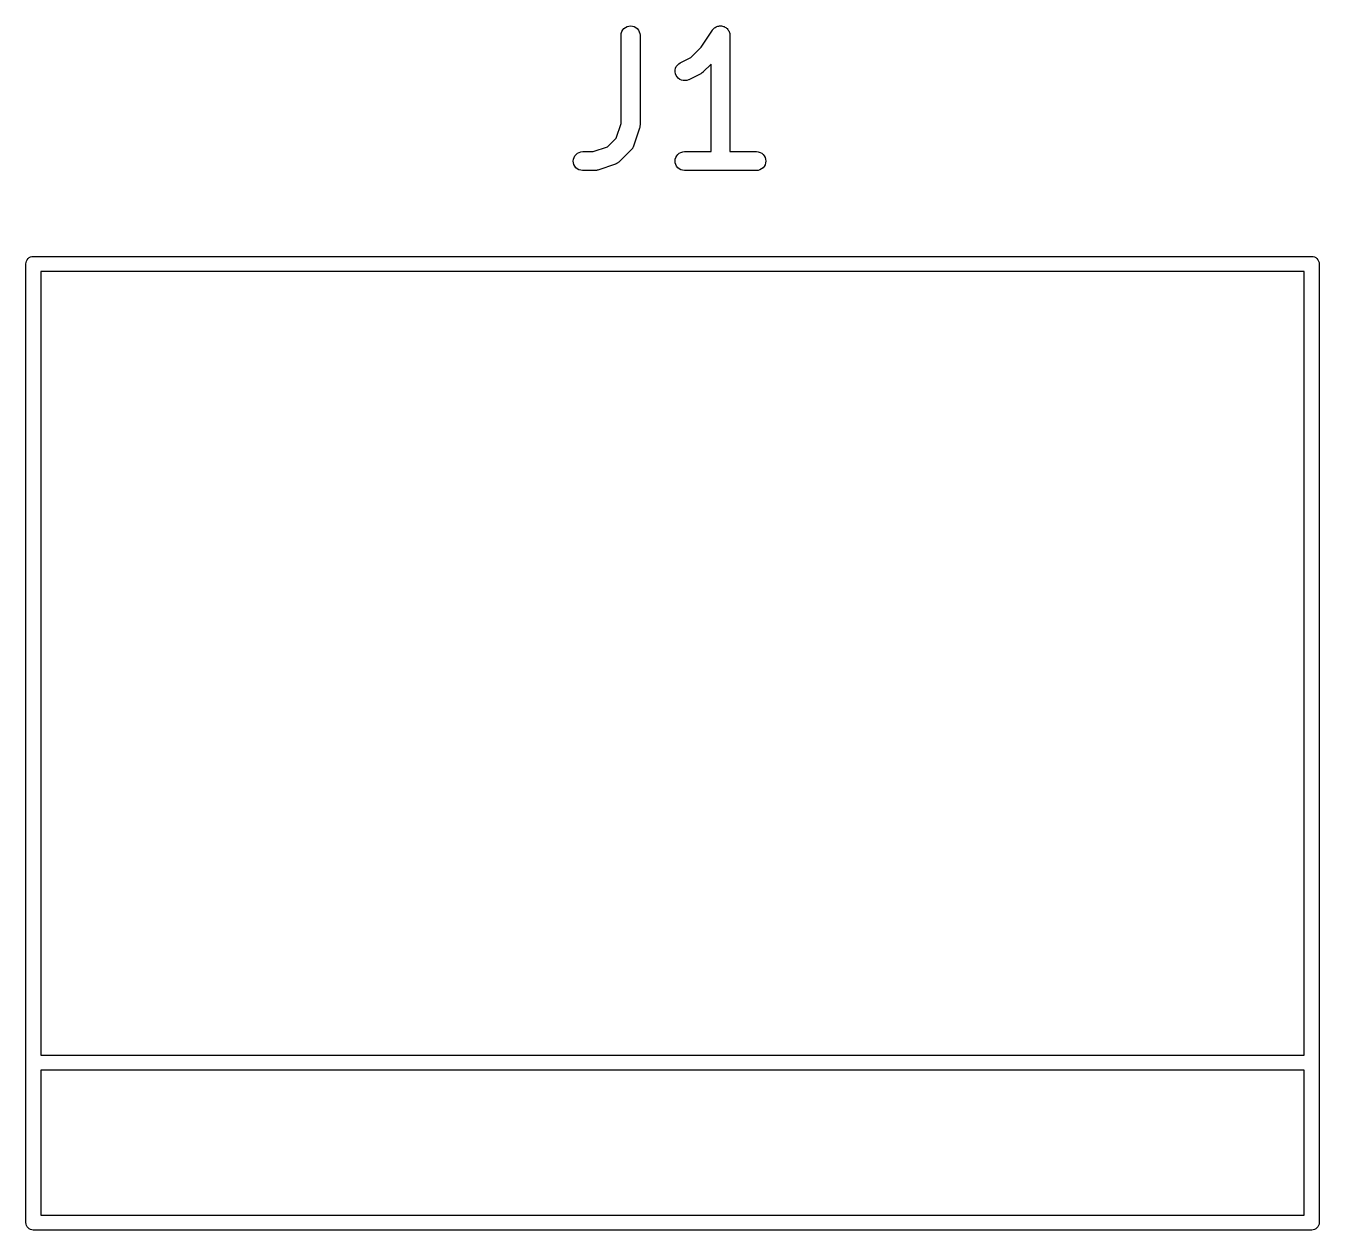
# Model space of a CAD drawing. Extents: x 83.3 to 120.1, y -110.8 to -65.4.
# Drawn here: x 99 to 109.28, y -74.99 to -65.42 of the extents above; entities that cross this region are included whole.
import ezdxf

# ---------------------------------------------------------------- set-up
doc = ezdxf.new("R2010")
doc.units = 0
doc.header["$MEASUREMENT"] = 0
doc.layers.add('BLACK', color=7, linetype='CONTINUOUS')

msp = doc.modelspace()

# ---------------------------------------------------------------- linework, layer by layer
at = {"layer": 'BLACK', "linetype": 'CONTINUOUS'}
for p, q in [((103.732, -65.4913), (103.733, -65.4768)), ((103.733, -65.4768), (103.738, -65.4628)), ((103.738, -65.4628), (103.745, -65.45)), ((103.745, -65.45), (103.754, -65.4388)), ((103.754, -65.4388), (103.766, -65.4296)), ((103.766, -65.4296), (103.779, -65.4228)), ((103.779, -65.4228), (103.793, -65.4187)), ((103.793, -65.4187), (103.807, -65.4174)), ((103.807, -65.4174), (103.822, -65.4189)), ((103.822, -65.4189), (103.836, -65.4232)), ((103.836, -65.4232), (103.849, -65.4302)), ((103.849, -65.4302), (103.86, -65.4395)), ((103.86, -65.4395), (103.869, -65.4509)), ((103.869, -65.4509), (103.876, -65.4638)), ((103.876, -65.4638), (103.88, -65.4778)), ((103.88, -65.4778), (103.882, -65.4924)), ((104.367, -65.5875), (104.459, -65.4508)), ((104.459, -65.4499), (104.464, -65.4443)), ((104.459, -65.45), (104.459, -65.4499)), ((104.459, -65.4508), (104.459, -65.45)), ((104.459, -65.45), (104.459, -65.45)), ((104.459, -65.45), (104.459, -65.45)), ((104.464, -65.4443), (104.468, -65.4388)), ((104.468, -65.4388), (104.469, -65.4388)), ((104.469, -65.4387), (104.474, -65.434)), ((104.469, -65.4388), (104.469, -65.4387)), ((104.474, -65.434), (104.48, -65.4296)), ((104.48, -65.4296), (104.487, -65.426)), ((104.48, -65.4296), (104.48, -65.4296)), ((104.48, -65.4296), (104.48, -65.4296)), ((104.487, -65.426), (104.493, -65.4228)), ((104.493, -65.4228), (104.5, -65.4207)), ((104.493, -65.4228), (104.493, -65.4228)), ((104.493, -65.4228), (104.493, -65.4228)), ((104.5, -65.4207), (104.507, -65.4187)), ((104.507, -65.4187), (104.514, -65.418)), ((104.507, -65.4187), (104.507, -65.4187)), ((104.507, -65.4187), (104.507, -65.4187)), ((104.514, -65.418), (104.521, -65.4174)), ((104.521, -65.4174), (104.522, -65.4174)), ((104.522, -65.4174), (104.522, -65.4174)), ((104.522, -65.4174), (104.529, -65.4182)), ((104.529, -65.4182), (104.536, -65.4189)), ((104.536, -65.4189), (104.536, -65.4189)), ((104.536, -65.4189), (104.536, -65.4189)), ((104.536, -65.4189), (104.544, -65.4212)), ((104.544, -65.4212), (104.55, -65.4232)), ((104.55, -65.4232), (104.55, -65.4233)), ((104.55, -65.4233), (104.55, -65.4233)), ((104.55, -65.4233), (104.557, -65.4268)), ((104.557, -65.4268), (104.563, -65.4302)), ((104.563, -65.4302), (104.563, -65.4302)), ((104.563, -65.4302), (104.563, -65.4303)), ((104.563, -65.4303), (104.569, -65.4349)), ((104.569, -65.4349), (104.574, -65.4395)), ((104.574, -65.4395), (104.574, -65.4396)), ((104.574, -65.4396), (104.574, -65.4396)), ((104.574, -65.4396), (104.579, -65.4456)), ((104.579, -65.4456), (104.583, -65.4509)), ((104.583, -65.4509), (104.583, -65.4509)), ((104.583, -65.4509), (104.583, -65.451)), ((104.583, -65.451), (104.587, -65.4579)), ((104.587, -65.4579), (104.59, -65.4638)), ((104.59, -65.4638), (104.59, -65.4639)), ((104.59, -65.4639), (104.59, -65.4639)), ((104.59, -65.4639), (104.593, -65.4711)), ((104.593, -65.4711), (104.595, -65.4778)), ((104.595, -65.4778), (104.595, -65.4779)), ((104.595, -65.4779), (104.595, -65.4779)), ((104.595, -65.4779), (104.595, -65.4853)), ((104.595, -65.4853), (104.596, -65.4924)), ((103.732, -65.4924), (103.732, -65.4913)), ((103.732, -66.1945), (103.732, -65.4924)), ((103.882, -65.4924), (103.882, -66.2067)), ((104.286, -65.6688), (104.367, -65.5875)), ((104.596, -65.4924), (104.596, -66.4174)), ((104.202, -65.711), (104.286, -65.6688)), ((104.16, -65.783), (104.161, -65.7684)), ((104.163, -65.7975), (104.16, -65.783)), ((104.161, -65.7684), (104.164, -65.7541)), ((104.164, -65.7541), (104.17, -65.7408)), ((104.17, -65.7408), (104.179, -65.7289)), ((104.179, -65.7289), (104.189, -65.7188)), ((104.189, -65.7188), (104.202, -65.711)), ((104.371, -65.7934), (104.368, -65.7953)), ((104.374, -65.7914), (104.371, -65.7934)), ((104.376, -65.7898), (104.374, -65.7914)), ((104.379, -65.7869), (104.376, -65.7898)), ((104.383, -65.7842), (104.379, -65.7869)), ((104.384, -65.7835), (104.383, -65.7842)), ((104.446, -65.7211), (104.384, -65.7835)), ((104.446, -66.4174), (104.446, -65.7211)), ((104.168, -65.8112), (104.163, -65.7975)), ((104.176, -65.8236), (104.168, -65.8112)), ((104.186, -65.8343), (104.176, -65.8236)), ((104.197, -65.8429), (104.186, -65.8343)), ((104.211, -65.849), (104.197, -65.8429)), ((104.225, -65.8524), (104.211, -65.849)), ((104.24, -65.853), (104.225, -65.8524)), ((104.254, -65.8507), (104.24, -65.853)), ((104.268, -65.8456), (104.254, -65.8507)), ((104.269, -65.8452), (104.268, -65.8456)), ((104.364, -65.7976), (104.269, -65.8452)), ((104.368, -65.7953), (104.364, -65.7976)), ((103.693, -66.309), (103.732, -66.1945)), ((103.878, -66.2304), (103.83, -66.3732)), ((103.879, -66.2263), (103.878, -66.2304)), ((103.88, -66.2223), (103.879, -66.2263)), ((103.881, -66.2161), (103.88, -66.2192)), ((103.88, -66.2192), (103.88, -66.2223)), ((103.882, -66.2077), (103.881, -66.2119)), ((103.881, -66.2119), (103.881, -66.2161)), ((103.882, -66.2067), (103.882, -66.2077)), ((103.509, -66.4174), (103.623, -66.3792)), ((103.623, -66.3792), (103.693, -66.309)), ((103.812, -66.4026), (103.717, -66.4978)), ((103.813, -66.4009), (103.812, -66.4026)), ((103.815, -66.3994), (103.813, -66.4009)), ((103.818, -66.3952), (103.815, -66.3994)), ((103.821, -66.3912), (103.818, -66.3952)), ((103.822, -66.3893), (103.821, -66.3912)), ((103.824, -66.3875), (103.822, -66.3893)), ((103.826, -66.3829), (103.824, -66.3875)), ((103.828, -66.3783), (103.826, -66.3829)), ((103.829, -66.3762), (103.828, -66.3783)), ((103.83, -66.3742), (103.829, -66.3762)), ((103.83, -66.3732), (103.83, -66.3742)), ((103.351, -66.4919), (103.352, -66.4773)), ((103.352, -66.5064), (103.351, -66.4919)), ((103.352, -66.4773), (103.357, -66.4633)), ((103.356, -66.5205), (103.352, -66.5064)), ((103.357, -66.4633), (103.364, -66.4504)), ((103.364, -66.4504), (103.373, -66.4392)), ((103.373, -66.4392), (103.384, -66.4299)), ((103.384, -66.4299), (103.397, -66.423)), ((103.397, -66.423), (103.411, -66.4188)), ((103.411, -66.4188), (103.426, -66.4174)), ((103.426, -66.4174), (103.509, -66.4174)), ((103.696, -66.512), (103.692, -66.5144)), ((103.701, -66.51), (103.696, -66.512)), ((103.703, -66.5087), (103.701, -66.51)), ((103.705, -66.5077), (103.703, -66.5087)), ((103.709, -66.5045), (103.705, -66.5077)), ((103.713, -66.5015), (103.709, -66.5045)), ((103.714, -66.4999), (103.713, -66.5015)), ((103.716, -66.4985), (103.714, -66.4999)), ((103.717, -66.4978), (103.716, -66.4985)), ((104.16, -66.4919), (104.162, -66.4773)), ((104.162, -66.5064), (104.16, -66.4919)), ((104.162, -66.4773), (104.166, -66.4633)), ((104.166, -66.5205), (104.162, -66.5064)), ((104.166, -66.4633), (104.173, -66.4504)), ((104.173, -66.4504), (104.182, -66.4392)), ((104.182, -66.4392), (104.194, -66.4299)), ((104.194, -66.4299), (104.207, -66.423)), ((104.207, -66.423), (104.221, -66.4188)), ((104.221, -66.4188), (104.235, -66.4174)), ((104.235, -66.4174), (104.446, -66.4174)), ((104.596, -66.4174), (104.807, -66.4174)), ((104.807, -66.4174), (104.808, -66.4174)), ((104.808, -66.4174), (104.822, -66.419)), ((104.822, -66.419), (104.836, -66.4234)), ((104.836, -66.4234), (104.849, -66.4305)), ((104.849, -66.4305), (104.86, -66.4399)), ((104.86, -66.4399), (104.869, -66.4513)), ((104.869, -66.4513), (104.876, -66.4643)), ((104.876, -66.4643), (104.88, -66.4783)), ((104.88, -66.5075), (104.876, -66.5214)), ((104.88, -66.4783), (104.882, -66.4929)), ((104.882, -66.4929), (104.88, -66.5075)), ((103.363, -66.5334), (103.356, -66.5205)), ((103.372, -66.5449), (103.363, -66.5334)), ((103.383, -66.5543), (103.372, -66.5449)), ((103.396, -66.5613), (103.383, -66.5543)), ((103.41, -66.5657), (103.396, -66.5613)), ((103.425, -66.5674), (103.41, -66.5657)), ((103.426, -66.5674), (103.425, -66.5674)), ((103.521, -66.5674), (103.426, -66.5674)), ((103.525, -66.567), (103.521, -66.5674)), ((103.529, -66.5669), (103.525, -66.567)), ((103.532, -66.5663), (103.529, -66.5669)), ((103.536, -66.566), (103.532, -66.5663)), ((103.54, -66.5647), (103.536, -66.566)), ((103.544, -66.5639), (103.54, -66.5647)), ((103.545, -66.5635), (103.544, -66.5639)), ((103.688, -66.5159), (103.545, -66.5635)), ((103.69, -66.515), (103.688, -66.5159)), ((103.692, -66.5144), (103.69, -66.515)), ((104.172, -66.5334), (104.166, -66.5205)), ((104.182, -66.5449), (104.172, -66.5334)), ((104.193, -66.5543), (104.182, -66.5449)), ((104.206, -66.5613), (104.193, -66.5543)), ((104.22, -66.5657), (104.206, -66.5613)), ((104.234, -66.5674), (104.22, -66.5657)), ((104.235, -66.5674), (104.234, -66.5674)), ((104.807, -66.5674), (104.235, -66.5674)), ((104.821, -66.566), (104.807, -66.5674)), ((104.835, -66.5617), (104.821, -66.566)), ((104.848, -66.5548), (104.835, -66.5617)), ((104.86, -66.5456), (104.848, -66.5548)), ((104.869, -66.5343), (104.86, -66.5456)), ((104.876, -66.5214), (104.869, -66.5343)), ((98.9997, -67.31), (99.0009, -67.2982)), ((99, -67.3129), (98.9997, -67.31)), ((99, -73.657), (99, -67.3129)), ((99.0009, -67.2982), (99.0043, -67.2869)), ((99.0043, -67.2869), (99.0099, -67.2765)), ((99.0099, -67.2765), (99.0174, -67.2674)), ((99.0174, -67.2674), (99.0265, -67.2599)), ((99.0265, -67.2599), (99.0369, -67.2543)), ((99.0369, -67.2543), (99.0482, -67.2509)), ((99.0482, -67.2509), (99.0571, -67.25)), ((99.0571, -67.25), (99.06, -67.2497)), ((99.06, -67.2497), (99.0629, -67.25)), ((99.0629, -67.25), (109.217, -67.25)), ((109.217, -67.25), (109.22, -67.2497)), ((109.22, -67.2497), (109.223, -67.25)), ((109.223, -67.25), (109.232, -67.2509)), ((109.232, -67.2509), (109.243, -67.2543)), ((109.243, -67.2543), (109.253, -67.2599)), ((109.253, -67.2599), (109.263, -67.2674)), ((109.263, -67.2674), (109.27, -67.2765)), ((109.27, -67.2765), (109.276, -67.2869)), ((109.276, -67.2869), (109.279, -67.2982)), ((109.279, -67.2982), (109.28, -67.31)), ((109.28, -67.31), (109.28, -67.3129)), ((109.28, -67.3129), (109.28, -73.6571)), ((99.12, -67.37), (99.12, -73.6)), ((109.16, -67.37), (99.12, -67.37)), ((109.16, -73.6), (109.16, -67.37)), ((99.12, -73.6), (109.16, -73.6)), ((98.9997, -73.66), (99, -73.657)), ((99, -73.663), (98.9997, -73.66)), ((99, -74.927), (99, -73.663)), ((109.28, -73.6571), (109.28, -73.66)), ((109.28, -73.66), (109.28, -73.6629)), ((109.28, -73.6629), (109.28, -74.9271)), ((99.12, -73.72), (99.12, -74.87)), ((109.16, -73.72), (99.12, -73.72)), ((109.16, -74.87), (109.16, -73.72)), ((98.9997, -74.93), (99, -74.927)), ((99.0009, -74.9418), (98.9997, -74.93)), ((99.0043, -74.9531), (99.0009, -74.9418)), ((99.12, -74.87), (109.16, -74.87)), ((109.279, -74.9418), (109.276, -74.9531)), ((109.28, -74.93), (109.279, -74.9418)), ((109.28, -74.9271), (109.28, -74.93)), ((99.0099, -74.9635), (99.0043, -74.9531)), ((99.0174, -74.9726), (99.0099, -74.9635)), ((99.0265, -74.9801), (99.0174, -74.9726)), ((99.0369, -74.9857), (99.0265, -74.9801)), ((99.0482, -74.9891), (99.0369, -74.9857)), ((99.0571, -74.99), (99.0482, -74.9891)), ((99.06, -74.9903), (99.0571, -74.99)), ((99.0571, -74.99), (99.0571, -74.99)), ((99.0629, -74.99), (99.06, -74.9903)), ((109.217, -74.99), (99.0629, -74.99)), ((109.22, -74.9903), (109.217, -74.99)), ((109.223, -74.99), (109.22, -74.9903)), ((109.232, -74.9891), (109.223, -74.99)), ((109.223, -74.99), (109.223, -74.99)), ((109.243, -74.9857), (109.232, -74.9891)), ((109.253, -74.9801), (109.243, -74.9857)), ((109.263, -74.9726), (109.253, -74.9801)), ((109.27, -74.9635), (109.263, -74.9726)), ((109.276, -74.9531), (109.27, -74.9635))]:
    msp.add_line(p, q, dxfattribs=at)

doc.saveas('drawing.dxf')
